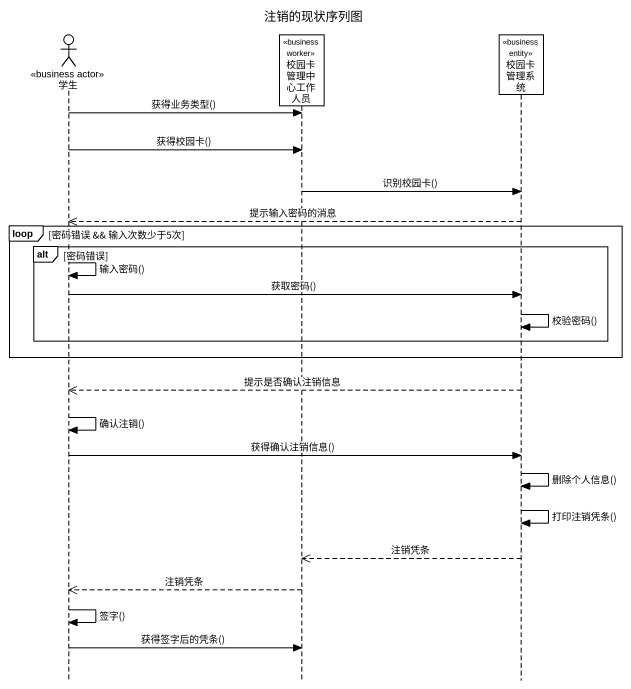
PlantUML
@startuml
title 注销的现状序列图
hide footbox
actor 学生 <<business actor>>
participant 校园卡管理中心工作人员 <<business worker>>
participant 校园卡管理系统 <<business entity>>

学生 -> 校园卡管理中心工作人员 : 获得业务类型()
学生 -> 校园卡管理中心工作人员 : 获得校园卡()
校园卡管理中心工作人员 -> 校园卡管理系统 : 识别校园卡()
校园卡管理系统 -->> 学生 : 提示输入密码的消息
loop 密码错误 && 输入次数少于5次
  alt 密码错误
    学生 -> 学生 : 输入密码()
    学生 -> 校园卡管理系统 : 获取密码()
    校园卡管理系统 -> 校园卡管理系统 : 校验密码()
  end
end
校园卡管理系统 -->> 学生 : 提示是否确认注销信息
学生 -> 学生 : 确认注销()
学生 -> 校园卡管理系统 : 获得确认注销信息()
校园卡管理系统 -> 校园卡管理系统 : 删除个人信息()
校园卡管理系统 -> 校园卡管理系统 : 打印注销凭条()
校园卡管理系统 -->> 校园卡管理中心工作人员 : 注销凭条
校园卡管理中心工作人员 -->> 学生 : 注销凭条
学生 -> 学生 : 签字()
学生 -> 校园卡管理中心工作人员 : 获得签字后的凭条()
@enduml
